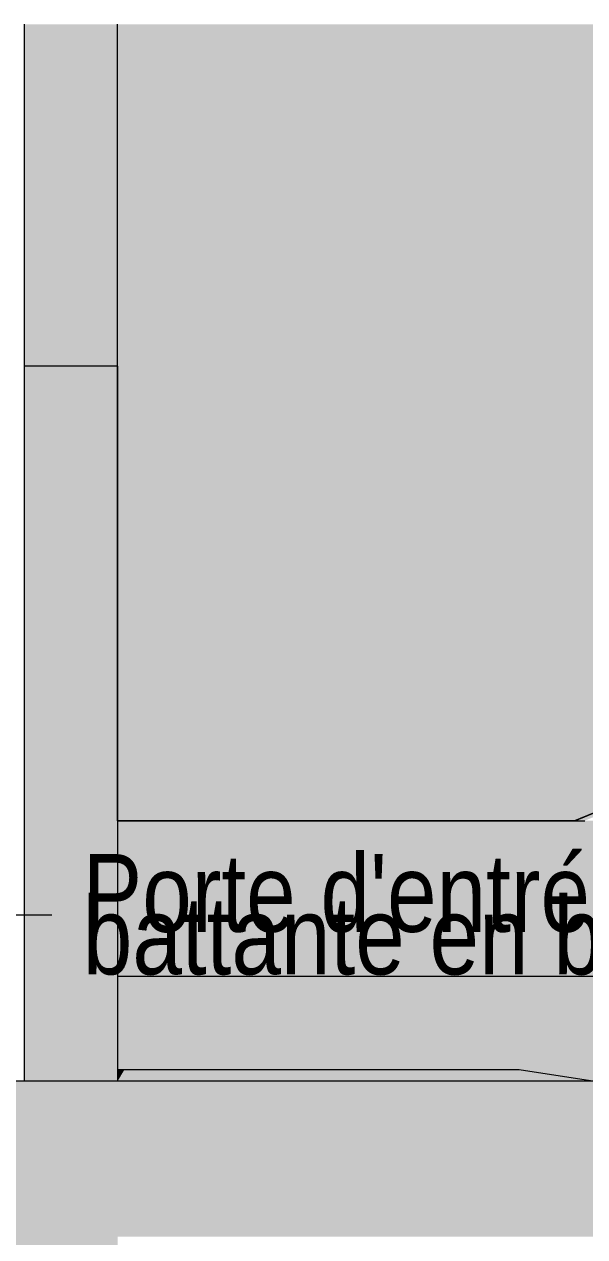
# Model space of a CAD drawing. Header units: centimetres. Extents: x -4381 to 5639, y -3920 to 4826.
# Drawn here: x 159.085 to 160.887, y 6.718 to 10.618 of the extents above; entities that cross this region are included whole.
import ezdxf
from ezdxf.xclip import XClip

# ---------------------------------------------------------------- set-up
doc = ezdxf.new("R2010")
doc.units = ezdxf.units.CM
doc.header["$MEASUREMENT"] = 0
doc.header["$XCLIPFRAME"] = 0
doc.set_wipeout_variables(frame=1)
doc.linetypes.add('Wipeout_Contour', pattern=[100, 0, -100])
for name, color, linetype in [('0- SITE', 7, 'Continuous'), ('Dalles', 7, 'Continuous'), ('Drawing & Figure', 7, 'Continuous'), ('Mur de clôture', 7, 'Continuous'), ('PORTE mur de clôture', 7, 'Continuous'), ('Structural - Bearing', 7, 'Continuous')]:
    doc.layers.add(name, color=color, linetype=linetype)
for name, color, linetype, lineweight in [('0- SITE_Pen_No__1', 7, 'Continuous', 5), ('0- SITE_Pen_No__2', 8, 'Continuous', 5), ('04-Textes  50 .text_Pen_No__7', 7, 'Continuous', 5), ('0_Pen_No__1', 7, 'Continuous', 5), ('0_Pen_No__2', 8, 'Continuous', 5), ('Dalles_Pen_No__1', 7, 'Continuous', 5), ('Mur de clôture_Pen_No__1', 7, 'Continuous', 5), ('PORTE mur de clôture_Pen_No__1', 7, 'Continuous', 5), ('Structural - Bearing_Pen_No__1', 7, 'Continuous', 5), ('Structural - Bearing_Pen_No__7', 7, 'Continuous', 5)]:
    doc.layers.add(name, color=color, linetype=linetype, lineweight=lineweight)
for name, color, linetype, lineweight, true_color in [('0- SITE_Pen_No__178', 7, 'Continuous', 5, 0xbda888), ('Dalles_Pen_No__178', 7, 'Continuous', 5, 0xbda888), ('Mur de clôture_Pen_No__178', 7, 'Continuous', 5, 0xbda888), ('PORTE mur de clôture_Pen_No__178', 7, 'Continuous', 5, 0xbda888), ('Structural - Bearing_Pen_No__178', 7, 'Continuous', 5, 0xbda888), ('Structural - Bearing_Pen_No__180', 7, 'Continuous', 5, 0xe2e3c6)]:
    doc.layers.add(name, color=color, linetype=linetype, lineweight=lineweight, true_color=true_color)
doc.styles.add('GENERATED_STYLE_2', font='')
doc.styles.get('GENERATED_STYLE_2').set_extended_font_data('Arial Narrow Occidental')

# ---------------------------------------------------------------- blocks, each defined once
blk = doc.blocks.new('Drawing_15_15', base_point=(-267.6734, 10.6179))
at = {"color": 254, "linetype": 'Wipeout_Contour', "lineweight": 0, "ltscale": 484.950679}
blk.add_wipeout([(162.1245, 8.5562), (160.8578, 8.0562), (160.8875, 8.0562)], dxfattribs=at).dxf.layer = '0- SITE'
at = {"color": 254, "linetype": 'Wipeout_Contour', "lineweight": 0, "ltscale": 479.197721}
blk.add_wipeout([(159.3892, 7.5562), (159.3853, 8.0562), (159.3853, 7.5562)], dxfattribs=at).dxf.layer = '0- SITE'
at = {"color": 254, "linetype": 'Wipeout_Contour', "lineweight": 0, "ltscale": 480.565169}
blk.add_wipeout([(160.3589, 7.5562), (159.6674, 7.2562), (159.9242, 7.2562)], dxfattribs=at).dxf.layer = '0- SITE'
at = {"color": 254, "linetype": 'Wipeout_Contour', "lineweight": 0, "ltscale": 479.196526}
blk.add_wipeout([(159.3853, 7.2179), (159.4078, 7.2562), (159.3853, 7.2562)], dxfattribs=at).dxf.layer = '0- SITE'
at = {"color": 254, "linetype": 'Wipeout_Contour', "lineweight": 0, "ltscale": 646.116475}
blk.add_wipeout([(159.0853, 6.9179), (159.0853, 6.7179), (163.684, 6.7179), (163.684, 6.9179)], dxfattribs=at).dxf.layer = 'Dalles'
at = {"layer": '0- SITE_Pen_No__178', "linetype": 'Continuous', "ltscale": 10}
for points in [[(159.3892, 7.5562), (159.3853, 8.0562), (159.3853, 7.5562)], [(160.3589, 7.5562), (159.6674, 7.2562), (159.9242, 7.2562)], [(159.3853, 7.2179), (159.4078, 7.2562), (159.3853, 7.2562)]]:
    blk.add_hatch(color=256, dxfattribs=at).paths.add_polyline_path(points)
at = {"layer": '0- SITE_Pen_No__2', "linetype": 'Continuous', "ltscale": 10}
blk.add_hatch(color=256, dxfattribs=at).paths.add_polyline_path([(162.1245, 8.5562), (160.8578, 8.0562), (160.8875, 8.0562)])
at = {"layer": 'Dalles_Pen_No__178', "linetype": 'Continuous', "ltscale": 10}
blk.add_hatch(color=256, dxfattribs=at).paths.add_polyline_path([(159.0853, 6.9179), (159.0853, 6.7179), (163.684, 6.7179), (163.684, 6.9179)])
at = {"color": 254, "linetype": 'Wipeout_Contour', "lineweight": 0, "ltscale": 482.298774}
blk.add_wipeout([(161.0195, 8.0562), (160.1371, 7.5562), (160.3589, 7.5562)], dxfattribs=at).dxf.layer = '0- SITE'
at = {"color": 254, "linetype": 'Wipeout_Contour', "lineweight": 0, "ltscale": 480.698791}
blk.add_wipeout([(159.3853, 7.2179), (160.6763, 7.2562), (160.4289, 7.2562)], dxfattribs=at).dxf.layer = '0- SITE'
at = {"layer": '0- SITE_Pen_No__178', "linetype": 'Continuous', "ltscale": 10}
for points in [[(161.0195, 8.0562), (160.1371, 7.5562), (160.3589, 7.5562)], [(159.3853, 7.2179), (160.6763, 7.2562), (160.4289, 7.2562)]]:
    blk.add_hatch(color=256, dxfattribs=at).paths.add_polyline_path(points)
at = {"color": 254, "linetype": 'Wipeout_Contour', "lineweight": 0, "ltscale": 479.194198}
blk.add_wipeout([(159.3853, 7.2562), (159.7868, 7.5562), (159.6611, 7.5562)], dxfattribs=at).dxf.layer = '0- SITE'
at = {"layer": '0- SITE_Pen_No__178', "linetype": 'Continuous', "ltscale": 10}
blk.add_hatch(color=256, dxfattribs=at).paths.add_polyline_path([(159.3853, 7.2562), (159.7868, 7.5562), (159.6611, 7.5562)])
at = {"color": 254, "linetype": 'Wipeout_Contour', "lineweight": 0, "ltscale": 479.398537}
blk.add_wipeout([(159.3853, 7.2179), (159.6674, 7.2562), (159.4078, 7.2562)], dxfattribs=at).dxf.layer = '0- SITE'
at = {"layer": '0- SITE_Pen_No__178', "linetype": 'Continuous', "ltscale": 10}
blk.add_hatch(color=256, dxfattribs=at).paths.add_polyline_path([(159.3853, 7.2179), (159.6674, 7.2562), (159.4078, 7.2562)])
at = {"color": 254, "linetype": 'Wipeout_Contour', "lineweight": 0, "ltscale": 479.684586}
blk.add_wipeout([(159.9447, 7.5562), (159.3853, 7.2562), (159.4078, 7.2562)], dxfattribs=at).dxf.layer = '0- SITE'
at = {"layer": '0- SITE_Pen_No__178', "linetype": 'Continuous', "ltscale": 10}
blk.add_hatch(color=256, dxfattribs=at).paths.add_polyline_path([(159.9447, 7.5562), (159.3853, 7.2562), (159.4078, 7.2562)])
at = {"color": 254, "linetype": 'Wipeout_Contour', "lineweight": 0, "ltscale": 479.471289}
blk.add_wipeout([(159.3853, 7.2179), (159.9242, 7.2562), (159.6674, 7.2562)], dxfattribs=at).dxf.layer = '0- SITE'
at = {"layer": '0- SITE_Pen_No__178', "linetype": 'Continuous', "ltscale": 10}
blk.add_hatch(color=256, dxfattribs=at).paths.add_polyline_path([(159.3853, 7.2179), (159.9242, 7.2562), (159.6674, 7.2562)])
at = {"color": 254, "linetype": 'Wipeout_Contour', "lineweight": 0, "ltscale": 479.843208}
blk.add_wipeout([(160.1371, 7.5562), (159.4078, 7.2562), (159.6674, 7.2562)], dxfattribs=at).dxf.layer = '0- SITE'
at = {"layer": '0- SITE_Pen_No__178', "linetype": 'Continuous', "ltscale": 10}
blk.add_hatch(color=256, dxfattribs=at).paths.add_polyline_path([(160.1371, 7.5562), (159.4078, 7.2562), (159.6674, 7.2562)])
at = {"color": 254, "linetype": 'Wipeout_Contour', "lineweight": 0, "ltscale": 479.825361}
blk.add_wipeout([(159.3853, 7.2179), (160.1781, 7.2562), (159.9242, 7.2562)], dxfattribs=at).dxf.layer = '0- SITE'
at = {"layer": '0- SITE_Pen_No__178', "linetype": 'Continuous', "ltscale": 10}
blk.add_hatch(color=256, dxfattribs=at).paths.add_polyline_path([(159.3853, 7.2179), (160.1781, 7.2562), (159.9242, 7.2562)])
at = {"color": 254, "linetype": 'Wipeout_Contour', "lineweight": 0, "ltscale": 481.316407}
blk.add_wipeout([(160.6029, 7.5562), (159.9242, 7.2562), (160.1781, 7.2562)], dxfattribs=at).dxf.layer = '0- SITE'
at = {"layer": '0- SITE_Pen_No__178', "linetype": 'Continuous', "ltscale": 10}
blk.add_hatch(color=256, dxfattribs=at).paths.add_polyline_path([(160.6029, 7.5562), (159.9242, 7.2562), (160.1781, 7.2562)])
at = {"color": 254, "linetype": 'Wipeout_Contour', "lineweight": 0, "ltscale": 480.249667}
blk.add_wipeout([(159.3853, 7.2179), (160.4289, 7.2562), (160.1781, 7.2562)], dxfattribs=at).dxf.layer = '0- SITE'
at = {"layer": '0- SITE_Pen_No__178', "linetype": 'Continuous', "ltscale": 10}
blk.add_hatch(color=256, dxfattribs=at).paths.add_polyline_path([(159.3853, 7.2179), (160.4289, 7.2562), (160.1781, 7.2562)])
at = {"color": 254, "linetype": 'Wipeout_Contour', "lineweight": 0, "ltscale": 479.170918}
blk.add_wipeout([(159.3853, 7.2562), (159.4315, 7.5562), (159.3892, 7.5562)], dxfattribs=at).dxf.layer = '0- SITE'
at = {"layer": '0- SITE_Pen_No__178', "linetype": 'Continuous', "ltscale": 10}
blk.add_hatch(color=256, dxfattribs=at).paths.add_polyline_path([(159.3853, 7.2562), (159.4315, 7.5562), (159.3892, 7.5562)])
at = {"color": 254, "linetype": 'Wipeout_Contour', "lineweight": 0, "ltscale": 479.446482}
blk.add_wipeout([(159.3853, 7.2562), (159.9447, 7.5562), (159.7868, 7.5562)], dxfattribs=at).dxf.layer = '0- SITE'
at = {"layer": '0- SITE_Pen_No__178', "linetype": 'Continuous', "ltscale": 10}
blk.add_hatch(color=256, dxfattribs=at).paths.add_polyline_path([(159.3853, 7.2562), (159.9447, 7.5562), (159.7868, 7.5562)])
at = {"color": 254, "linetype": 'Wipeout_Contour', "lineweight": 0, "ltscale": 479.161136}
blk.add_wipeout([(159.4315, 7.5562), (159.3853, 8.0562), (159.3892, 7.5562)], dxfattribs=at).dxf.layer = '0- SITE'
at = {"color": 254, "linetype": 'Wipeout_Contour', "lineweight": 0, "ltscale": 481.51117}
blk.add_wipeout([(160.8875, 8.0562), (159.7868, 7.5562), (159.9447, 7.5562)], dxfattribs=at).dxf.layer = '0- SITE'
at = {"layer": '0- SITE_Pen_No__178', "linetype": 'Continuous', "ltscale": 10}
for points in [[(159.4315, 7.5562), (159.3853, 8.0562), (159.3892, 7.5562)], [(160.8875, 8.0562), (159.7868, 7.5562), (159.9447, 7.5562)]]:
    blk.add_hatch(color=256, dxfattribs=at).paths.add_polyline_path(points)
at = {"color": 254, "linetype": 'Wipeout_Contour', "lineweight": 0, "ltscale": 481.290918}
blk.add_wipeout([(159.9242, 7.2562), (160.6029, 7.5562), (160.3589, 7.5562)], dxfattribs=at).dxf.layer = '0- SITE'
at = {"layer": '0- SITE_Pen_No__178', "linetype": 'Continuous', "ltscale": 10}
blk.add_hatch(color=256, dxfattribs=at).paths.add_polyline_path([(159.9242, 7.2562), (160.6029, 7.5562), (160.3589, 7.5562)])
at = {"color": 254, "linetype": 'Wipeout_Contour', "lineweight": 0, "ltscale": 480.530432}
blk.add_wipeout([(159.6674, 7.2562), (160.3589, 7.5562), (160.1371, 7.5562)], dxfattribs=at).dxf.layer = '0- SITE'
at = {"layer": '0- SITE_Pen_No__178', "linetype": 'Continuous', "ltscale": 10}
blk.add_hatch(color=256, dxfattribs=at).paths.add_polyline_path([(159.6674, 7.2562), (160.3589, 7.5562), (160.1371, 7.5562)])
at = {"color": 254, "linetype": 'Wipeout_Contour', "lineweight": 0, "ltscale": 481.109659}
blk.add_wipeout([(160.6763, 7.2562), (159.3853, 7.2179), (160.9202, 7.2179)], dxfattribs=at).dxf.layer = '0- SITE'
at = {"layer": '0- SITE_Pen_No__178', "linetype": 'Continuous', "ltscale": 10}
blk.add_hatch(color=256, dxfattribs=at).paths.add_polyline_path([(160.6763, 7.2562), (159.3853, 7.2179), (160.9202, 7.2179)])
at = {"color": 254, "linetype": 'Wipeout_Contour', "lineweight": 0, "ltscale": 479.207492}
blk.add_wipeout([(159.3853, 7.2562), (159.3892, 7.5562), (159.3853, 7.5562)], dxfattribs=at).dxf.layer = '0- SITE'
at = {"layer": '0- SITE_Pen_No__178', "linetype": 'Continuous', "ltscale": 10}
blk.add_hatch(color=256, dxfattribs=at).paths.add_polyline_path([(159.3853, 7.2562), (159.3892, 7.5562), (159.3853, 7.5562)])
at = {"color": 254, "linetype": 'Wipeout_Contour', "lineweight": 0, "ltscale": 478.902931}
blk.add_wipeout([(159.3853, 7.2562), (159.4879, 7.5562), (159.4315, 7.5562)], dxfattribs=at).dxf.layer = '0- SITE'
at = {"layer": '0- SITE_Pen_No__178', "linetype": 'Continuous', "ltscale": 10}
blk.add_hatch(color=256, dxfattribs=at).paths.add_polyline_path([(159.3853, 7.2562), (159.4879, 7.5562), (159.4315, 7.5562)])
at = {"color": 254, "linetype": 'Wipeout_Contour', "lineweight": 0, "ltscale": 478.893093}
blk.add_wipeout([(159.4879, 7.5562), (159.3853, 8.0562), (159.4315, 7.5562)], dxfattribs=at).dxf.layer = '0- SITE'
at = {"layer": '0- SITE_Pen_No__178', "linetype": 'Continuous', "ltscale": 10}
blk.add_hatch(color=256, dxfattribs=at).paths.add_polyline_path([(159.4879, 7.5562), (159.3853, 8.0562), (159.4315, 7.5562)])
at = {"color": 254, "linetype": 'Wipeout_Contour', "lineweight": 0, "ltscale": 478.906749}
blk.add_wipeout([(159.3853, 7.2562), (159.563, 7.5562), (159.4879, 7.5562)], dxfattribs=at).dxf.layer = '0- SITE'
at = {"layer": '0- SITE_Pen_No__178', "linetype": 'Continuous', "ltscale": 10}
blk.add_hatch(color=256, dxfattribs=at).paths.add_polyline_path([(159.3853, 7.2562), (159.563, 7.5562), (159.4879, 7.5562)])
at = {"color": 254, "linetype": 'Wipeout_Contour', "lineweight": 0, "ltscale": 478.896891}
blk.add_wipeout([(159.563, 7.5562), (159.3853, 8.0562), (159.4879, 7.5562)], dxfattribs=at).dxf.layer = '0- SITE'
at = {"layer": '0- SITE_Pen_No__178', "linetype": 'Continuous', "ltscale": 10}
blk.add_hatch(color=256, dxfattribs=at).paths.add_polyline_path([(159.563, 7.5562), (159.3853, 8.0562), (159.4879, 7.5562)])
at = {"color": 254, "linetype": 'Wipeout_Contour', "lineweight": 0, "ltscale": 479.013241}
blk.add_wipeout([(159.3853, 7.2562), (159.6611, 7.5562), (159.563, 7.5562)], dxfattribs=at).dxf.layer = '0- SITE'
at = {"layer": '0- SITE_Pen_No__178', "linetype": 'Continuous', "ltscale": 10}
blk.add_hatch(color=256, dxfattribs=at).paths.add_polyline_path([(159.3853, 7.2562), (159.6611, 7.5562), (159.563, 7.5562)])
at = {"color": 254, "linetype": 'Wipeout_Contour', "lineweight": 0, "ltscale": 481.039184}
blk.add_wipeout([(160.8549, 8.0562), (159.563, 7.5562), (159.6611, 7.5562)], dxfattribs=at).dxf.layer = '0- SITE'
at = {"layer": '0- SITE_Pen_No__178', "linetype": 'Continuous', "ltscale": 10}
blk.add_hatch(color=256, dxfattribs=at).paths.add_polyline_path([(160.8549, 8.0562), (159.563, 7.5562), (159.6611, 7.5562)])
at = {"color": 254, "linetype": 'Wipeout_Contour', "lineweight": 0, "ltscale": 482.086579}
blk.add_wipeout([(160.8619, 7.5562), (160.1781, 7.2562), (160.4289, 7.2562)], dxfattribs=at).dxf.layer = '0- SITE'
at = {"layer": '0- SITE_Pen_No__178', "linetype": 'Continuous', "ltscale": 10}
blk.add_hatch(color=256, dxfattribs=at).paths.add_polyline_path([(160.8619, 7.5562), (160.1781, 7.2562), (160.4289, 7.2562)])
at = {"color": 254, "linetype": 'Wipeout_Contour', "lineweight": 0, "ltscale": 480.791539}
blk.add_wipeout([(160.8549, 8.0562), (159.3853, 8.0562), (159.563, 7.5562)], dxfattribs=at).dxf.layer = '0- SITE'
at = {"layer": '0- SITE_Pen_No__178', "linetype": 'Continuous', "ltscale": 10}
blk.add_hatch(color=256, dxfattribs=at).paths.add_polyline_path([(160.8549, 8.0562), (159.3853, 8.0562), (159.563, 7.5562)])
at = {"color": 254, "linetype": 'Wipeout_Contour', "lineweight": 0, "ltscale": 482.863779}
blk.add_wipeout([(161.1285, 7.5562), (160.4289, 7.2562), (160.6763, 7.2562)], dxfattribs=at).dxf.layer = '0- SITE'
at = {"layer": '0- SITE_Pen_No__178', "linetype": 'Continuous', "ltscale": 10}
blk.add_hatch(color=256, dxfattribs=at).paths.add_polyline_path([(161.1285, 7.5562), (160.4289, 7.2562), (160.6763, 7.2562)])
at = {"color": 254, "linetype": 'Wipeout_Contour', "lineweight": 0, "ltscale": 481.236548}
blk.add_wipeout([(160.8578, 8.0562), (159.6611, 7.5562), (159.7868, 7.5562)], dxfattribs=at).dxf.layer = '0- SITE'
at = {"layer": '0- SITE_Pen_No__178', "linetype": 'Continuous', "ltscale": 10}
blk.add_hatch(color=256, dxfattribs=at).paths.add_polyline_path([(160.8578, 8.0562), (159.6611, 7.5562), (159.7868, 7.5562)])
at = {"color": 254, "linetype": 'Wipeout_Contour', "lineweight": 0, "ltscale": 479.800602}
blk.add_wipeout([(159.4078, 7.2562), (160.1371, 7.5562), (159.9447, 7.5562)], dxfattribs=at).dxf.layer = '0- SITE'
at = {"layer": '0- SITE_Pen_No__178', "linetype": 'Continuous', "ltscale": 10}
blk.add_hatch(color=256, dxfattribs=at).paths.add_polyline_path([(159.4078, 7.2562), (160.1371, 7.5562), (159.9447, 7.5562)])
at = {"layer": '0- SITE_Pen_No__1', "linetype": 'Continuous', "ltscale": 10}
for p, q in [((159.3853, 7.5562), (159.3892, 7.5562)), ((159.3892, 7.5562), (159.4315, 7.5562)), ((159.4315, 7.5562), (159.4879, 7.5562)), ((159.4879, 7.5562), (159.563, 7.5562)), ((159.3853, 7.2562), (159.4078, 7.2562)), ((159.4078, 7.2562), (159.6674, 7.2562)), ((159.6674, 7.2562), (159.9242, 7.2562))]:
    blk.add_line(p, q, dxfattribs=at)
at = {"color": 254, "linetype": 'Wipeout_Contour', "lineweight": 0, "ltscale": 481.80037}
blk.add_wipeout([(160.8875, 8.0562), (159.9447, 7.5562), (160.1371, 7.5562)], dxfattribs=at).dxf.layer = '0- SITE'
at = {"layer": '0- SITE_Pen_No__178', "linetype": 'Continuous', "ltscale": 10}
blk.add_hatch(color=256, dxfattribs=at).paths.add_polyline_path([(160.8875, 8.0562), (159.9447, 7.5562), (160.1371, 7.5562)])
at = {"color": 254, "linetype": 'Wipeout_Contour', "lineweight": 0, "ltscale": 484.93937}
blk.add_wipeout([(162.1245, 8.5562), (160.8549, 8.0562), (160.8578, 8.0562)], dxfattribs=at).dxf.layer = '0- SITE'
at = {"color": 254, "linetype": 'Wipeout_Contour', "lineweight": 0, "ltscale": 483.639269}
blk.add_wipeout([(161.3957, 7.5562), (160.6763, 7.2562), (160.9202, 7.2179)], dxfattribs=at).dxf.layer = '0- SITE'
at = {"layer": '0- SITE_Pen_No__178', "linetype": 'Continuous', "ltscale": 10}
blk.add_hatch(color=256, dxfattribs=at).paths.add_polyline_path([(161.3957, 7.5562), (160.6763, 7.2562), (160.9202, 7.2179)])
at = {"layer": '0- SITE_Pen_No__2', "linetype": 'Continuous', "ltscale": 10}
blk.add_hatch(color=256, dxfattribs=at).paths.add_polyline_path([(162.1245, 8.5562), (160.8549, 8.0562), (160.8578, 8.0562)])
at = {"color": 254, "linetype": 'Wipeout_Contour', "lineweight": 0, "ltscale": 482.06608}
blk.add_wipeout([(160.1781, 7.2562), (160.8619, 7.5562), (160.6029, 7.5562)], dxfattribs=at).dxf.layer = '0- SITE'
at = {"layer": '0- SITE_Pen_No__178', "linetype": 'Continuous', "ltscale": 10}
blk.add_hatch(color=256, dxfattribs=at).paths.add_polyline_path([(160.1781, 7.2562), (160.8619, 7.5562), (160.6029, 7.5562)])
at = {"layer": '0- SITE_Pen_No__1', "linetype": 'Continuous', "ltscale": 10}
blk.add_line((159.9242, 7.2562), (160.1781, 7.2562), dxfattribs=at)
at = {"color": 254, "linetype": 'Wipeout_Contour', "lineweight": 0, "ltscale": 482.84402}
blk.add_wipeout([(160.8619, 7.5562), (160.4289, 7.2562), (161.1285, 7.5562)], dxfattribs=at).dxf.layer = '0- SITE'
at = {"layer": '0- SITE_Pen_No__178', "linetype": 'Continuous', "ltscale": 10}
blk.add_hatch(color=256, dxfattribs=at).paths.add_polyline_path([(160.8619, 7.5562), (160.4289, 7.2562), (161.1285, 7.5562)])
at = {"layer": '0- SITE_Pen_No__1', "linetype": 'Continuous', "ltscale": 10}
blk.add_line((160.1781, 7.2562), (160.4289, 7.2562), dxfattribs=at)
at = {"color": 254, "linetype": 'Wipeout_Contour', "lineweight": 0, "ltscale": 483.614675}
blk.add_wipeout([(160.6763, 7.2562), (161.3957, 7.5562), (161.1285, 7.5562)], dxfattribs=at).dxf.layer = '0- SITE'
at = {"layer": '0- SITE_Pen_No__178', "linetype": 'Continuous', "ltscale": 10}
blk.add_hatch(color=256, dxfattribs=at).paths.add_polyline_path([(160.6763, 7.2562), (161.3957, 7.5562), (161.1285, 7.5562)])
at = {"layer": '0- SITE_Pen_No__1', "linetype": 'Continuous', "ltscale": 10}
for p, q in [((160.4289, 7.2562), (160.6763, 7.2562)), ((160.6763, 7.2562), (160.9202, 7.2179))]:
    blk.add_line(p, q, dxfattribs=at)
at = {"color": 254, "linetype": 'Wipeout_Contour', "lineweight": 0, "ltscale": 482.792077}
blk.add_wipeout([(161.1177, 8.0562), (160.3589, 7.5562), (160.6029, 7.5562)], dxfattribs=at).dxf.layer = '0- SITE'
at = {"layer": '0- SITE_Pen_No__178', "linetype": 'Continuous', "ltscale": 10}
blk.add_hatch(color=256, dxfattribs=at).paths.add_polyline_path([(161.1177, 8.0562), (160.3589, 7.5562), (160.6029, 7.5562)])
at = {"color": 254, "linetype": 'Wipeout_Contour', "lineweight": 0, "ltscale": 483.528294}
blk.add_wipeout([(161.3684, 8.0562), (160.6029, 7.5562), (160.8619, 7.5562)], dxfattribs=at).dxf.layer = '0- SITE'
at = {"layer": '0- SITE_Pen_No__178', "linetype": 'Continuous', "ltscale": 10}
blk.add_hatch(color=256, dxfattribs=at).paths.add_polyline_path([(161.3684, 8.0562), (160.6029, 7.5562), (160.8619, 7.5562)])
at = {"color": 254, "linetype": 'Wipeout_Contour', "lineweight": 0, "ltscale": 481.667544}
blk.add_wipeout([(160.8578, 8.0562), (159.7868, 7.5562), (160.8875, 8.0562)], dxfattribs=at).dxf.layer = '0- SITE'
at = {"layer": '0- SITE_Pen_No__2', "linetype": 'Continuous', "ltscale": 10}
blk.add_hatch(color=256, dxfattribs=at).paths.add_polyline_path([(160.8578, 8.0562), (159.7868, 7.5562), (160.8875, 8.0562)])
at = {"color": 254, "linetype": 'Wipeout_Contour', "lineweight": 0, "ltscale": 481.48488}
blk.add_wipeout([(160.8549, 8.0562), (159.6611, 7.5562), (160.8578, 8.0562)], dxfattribs=at).dxf.layer = '0- SITE'
at = {"layer": '0- SITE_Pen_No__2', "linetype": 'Continuous', "ltscale": 10}
blk.add_hatch(color=256, dxfattribs=at).paths.add_polyline_path([(160.8549, 8.0562), (159.6611, 7.5562), (160.8578, 8.0562)])
at = {"layer": '0- SITE_Pen_No__1', "linetype": 'Continuous', "ltscale": 10}
for p, q in [((159.563, 7.5562), (159.6611, 7.5562)), ((159.6611, 7.5562), (159.7868, 7.5562)), ((159.7868, 7.5562), (159.9447, 7.5562))]:
    blk.add_line(p, q, dxfattribs=at)
at = {"color": 254, "linetype": 'Wipeout_Contour', "lineweight": 0, "ltscale": 484.132504}
blk.add_wipeout([(161.5167, 8.0562), (160.8619, 7.5562), (161.1285, 7.5562)], dxfattribs=at).dxf.layer = '0- SITE'
at = {"layer": '0- SITE_Pen_No__178', "linetype": 'Continuous', "ltscale": 10}
blk.add_hatch(color=256, dxfattribs=at).paths.add_polyline_path([(161.5167, 8.0562), (160.8619, 7.5562), (161.1285, 7.5562)])
at = {"color": 254, "linetype": 'Wipeout_Contour', "lineweight": 0, "ltscale": 482.142283}
blk.add_wipeout([(160.8875, 8.0562), (160.1371, 7.5562), (160.9421, 8.0562)], dxfattribs=at).dxf.layer = '0- SITE'
at = {"layer": '0- SITE_Pen_No__2', "linetype": 'Continuous', "ltscale": 10}
blk.add_hatch(color=256, dxfattribs=at).paths.add_polyline_path([(160.8875, 8.0562), (160.1371, 7.5562), (160.9421, 8.0562)])
at = {"color": 254, "linetype": 'Wipeout_Contour', "lineweight": 0, "ltscale": 482.293985}
blk.add_wipeout([(160.9421, 8.0562), (160.1371, 7.5562), (161.0195, 8.0562)], dxfattribs=at).dxf.layer = '0- SITE'
at = {"layer": '0- SITE_Pen_No__178', "linetype": 'Continuous', "ltscale": 10}
blk.add_hatch(color=256, dxfattribs=at).paths.add_polyline_path([(160.9421, 8.0562), (160.1371, 7.5562), (161.0195, 8.0562)])
at = {"layer": '0- SITE_Pen_No__1', "linetype": 'Continuous', "ltscale": 10}
blk.add_line((159.9447, 7.5562), (160.1371, 7.5562), dxfattribs=at)
at = {"color": 254, "linetype": 'Wipeout_Contour', "lineweight": 0, "ltscale": 482.732589}
blk.add_wipeout([(161.0195, 8.0562), (160.3589, 7.5562), (161.1177, 8.0562)], dxfattribs=at).dxf.layer = '0- SITE'
at = {"layer": '0- SITE_Pen_No__178', "linetype": 'Continuous', "ltscale": 10}
blk.add_hatch(color=256, dxfattribs=at).paths.add_polyline_path([(161.0195, 8.0562), (160.3589, 7.5562), (161.1177, 8.0562)])
at = {"layer": '0- SITE_Pen_No__1', "linetype": 'Continuous', "ltscale": 10}
blk.add_line((160.1371, 7.5562), (160.3589, 7.5562), dxfattribs=at)
at = {"color": 254, "linetype": 'Wipeout_Contour', "lineweight": 0, "ltscale": 483.246902}
blk.add_wipeout([(161.1177, 8.0562), (160.6029, 7.5562), (161.2347, 8.0562)], dxfattribs=at).dxf.layer = '0- SITE'
at = {"layer": '0- SITE_Pen_No__178', "linetype": 'Continuous', "ltscale": 10}
blk.add_hatch(color=256, dxfattribs=at).paths.add_polyline_path([(161.1177, 8.0562), (160.6029, 7.5562), (161.2347, 8.0562)])
at = {"color": 254, "linetype": 'Wipeout_Contour', "lineweight": 0, "ltscale": 483.486926}
blk.add_wipeout([(161.2347, 8.0562), (160.6029, 7.5562), (161.3684, 8.0562)], dxfattribs=at).dxf.layer = '0- SITE'
at = {"layer": '0- SITE_Pen_No__178', "linetype": 'Continuous', "ltscale": 10}
blk.add_hatch(color=256, dxfattribs=at).paths.add_polyline_path([(161.2347, 8.0562), (160.6029, 7.5562), (161.3684, 8.0562)])
at = {"layer": '0- SITE_Pen_No__1', "linetype": 'Continuous', "ltscale": 10}
blk.add_line((160.3589, 7.5562), (160.6029, 7.5562), dxfattribs=at)
at = {"color": 254, "linetype": 'Wipeout_Contour', "lineweight": 0, "ltscale": 484.078798}
blk.add_wipeout([(160.8619, 7.5562), (161.5167, 8.0562), (161.3684, 8.0562)], dxfattribs=at).dxf.layer = '0- SITE'
at = {"layer": '0- SITE_Pen_No__178', "linetype": 'Continuous', "ltscale": 10}
blk.add_hatch(color=256, dxfattribs=at).paths.add_polyline_path([(160.8619, 7.5562), (161.5167, 8.0562), (161.3684, 8.0562)])
at = {"layer": '0- SITE_Pen_No__1', "linetype": 'Continuous', "ltscale": 10}
for p, q in [((160.6029, 7.5562), (160.8619, 7.5562)), ((160.8619, 7.5562), (161.1285, 7.5562))]:
    blk.add_line(p, q, dxfattribs=at)
at = {"color": 254, "linetype": 'Wipeout_Contour', "lineweight": 0, "ltscale": 485.277114}
blk.add_wipeout([(160.8549, 8.0562), (162.1245, 8.5562), (162.0871, 8.5562)], dxfattribs=at).dxf.layer = '0- SITE'
at = {"layer": '0- SITE_Pen_No__2', "linetype": 'Continuous', "ltscale": 10}
blk.add_hatch(color=256, dxfattribs=at).paths.add_polyline_path([(160.8549, 8.0562), (162.1245, 8.5562), (162.0871, 8.5562)])
at = {"layer": '0- SITE_Pen_No__1', "linetype": 'Continuous', "ltscale": 10}
for p, q in [((160.8549, 8.0562), (162.0871, 8.5562)), ((159.3853, 8.0562), (160.8549, 8.0562)), ((160.8549, 8.0562), (160.8578, 8.0562)), ((160.8578, 8.0562), (160.8875, 8.0562))]:
    blk.add_line(p, q, dxfattribs=at)
at = {"color": 254, "linetype": 'Wipeout_Contour', "lineweight": 0, "ltscale": 1983.035563}
blk.add_wipeout([(159.0853, 9.5179), (159.3853, 9.5179), (159.3853, 8.0562), (160.8549, 8.0562), (162.0871, 8.5562), (163.0371, 9.0562), (169.7946, 9.0562), (171.2353, 8.8526), (171.2353, 10.1144), (172.0353, 10.1144), (172.0353, 10.3179), (159.0853, 10.3179)], dxfattribs=at).dxf.layer = 'Structural - Bearing'
at = {"layer": 'Structural - Bearing_Pen_No__178', "linetype": 'Continuous', "ltscale": 10}
blk.add_hatch(color=256, dxfattribs=at).paths.add_polyline_path([(159.0853, 9.5179), (159.3853, 9.5179), (159.3853, 8.0562), (160.8549, 8.0562), (162.0871, 8.5562), (163.0371, 9.0562), (169.7946, 9.0562), (171.2353, 8.8526), (171.2353, 10.1144), (172.0353, 10.1144), (172.0353, 10.3179), (159.0853, 10.3179)])
at = {"layer": '0_Pen_No__1', "linetype": 'Continuous', "ltscale": 10}
blk.add_line((162.0452, 8.5392), (160.8549, 8.0562), dxfattribs=at)
at = {"color": 254, "linetype": 'Wipeout_Contour', "lineweight": 0, "ltscale": 663.56399}
blk.add_wipeout([(159.0853, 10.6179), (159.0853, 10.3179), (172.0353, 10.3179), (172.0353, 10.6179)], dxfattribs=at).dxf.layer = 'Dalles'
at = {"color": 254, "linetype": 'Wipeout_Contour', "lineweight": 0, "ltscale": 477.939679}
blk.add_wipeout([(159.3853, 7.2179), (159.3853, 9.5179), (159.0853, 7.2179)], dxfattribs=at).dxf.layer = 'Structural - Bearing'
at = {"layer": 'Dalles_Pen_No__178', "linetype": 'Continuous', "ltscale": 10}
blk.add_hatch(color=256, dxfattribs=at).paths.add_polyline_path([(159.0853, 10.6179), (159.0853, 10.3179), (172.0353, 10.3179), (172.0353, 10.6179)])
at = {"layer": 'Structural - Bearing_Pen_No__180', "linetype": 'Continuous', "ltscale": 10}
blk.add_hatch(color=256, dxfattribs=at).paths.add_polyline_path([(159.3853, 7.2179), (159.3853, 9.5179), (159.0853, 7.2179)])
at = {"layer": 'Dalles_Pen_No__1', "linetype": 'Continuous', "ltscale": 10}
blk.add_line((159.0853, 10.6179), (159.0853, 10.3179), dxfattribs=at)
at = {"color": 254, "linetype": 'Wipeout_Contour', "lineweight": 0, "ltscale": 478.811821}
blk.add_wipeout([(159.0853, 9.5179), (159.0853, 7.2179), (159.3853, 9.5179)], dxfattribs=at).dxf.layer = 'Structural - Bearing'
at = {"layer": '0_Pen_No__2', "linetype": 'Continuous', "ltscale": 10}
blk.add_hatch(color=256, dxfattribs=at).paths.add_polyline_path([(159.3853, 10.6179), (159.3853, 8.0562), (160.8549, 8.0562), (162.0452, 8.5392), (163.0439, 9.0562), (169.7946, 9.0562), (171.2353, 8.8526), (171.2353, 10.1144), (172.0353, 10.1144), (172.0353, 10.6179), (171.2353, 10.6179)])
at = {"layer": 'Structural - Bearing_Pen_No__180', "linetype": 'Continuous', "ltscale": 10}
blk.add_hatch(color=256, dxfattribs=at).paths.add_polyline_path([(159.0853, 9.5179), (159.0853, 7.2179), (159.3853, 9.5179)])
at = {"layer": '04-Textes  50 .text_Pen_No__7', "linetype": 'Continuous', "ltscale": 10}
blk.add_line((158.7679, 7.7535), (159.1737, 7.7535), dxfattribs=at)
at = {"layer": '0_Pen_No__1', "linetype": 'Continuous', "ltscale": 10}
for p, q in [((159.3853, 8.0562), (159.3853, 10.6179)), ((160.8549, 8.0562), (159.3853, 8.0562))]:
    blk.add_line(p, q, dxfattribs=at)
at = {"layer": 'Structural - Bearing_Pen_No__1', "linetype": 'Continuous', "ltscale": 10}
blk.add_line((159.0853, 10.3179), (159.0853, 9.5179), dxfattribs=at)
at = {"layer": 'Structural - Bearing_Pen_No__7', "linetype": 'Continuous', "ltscale": 10}
blk.add_line((159.3853, 9.5179), (159.0853, 9.5179), dxfattribs=at)
at = {"layer": '04-Textes  50 .text_Pen_No__7', "linetype": 'Continuous', "insert": (159.2737, 7.7534), "char_height": 0.25, "width": 2.276859, "attachment_point": 4, "line_spacing_factor": 0.328432, "style": 'GENERATED_STYLE_2'}
blk.add_mtext("\\A1;{\\fArial Narrow Occidental|b0|i0|c0|p34;Porte d'entrée battante en bois}", dxfattribs=at)
at = {"color": 254, "linetype": 'Wipeout_Contour', "lineweight": 0, "ltscale": 646.759037}
blk.add_wipeout([(159.3853, 7.2179), (159.3853, 6.9179), (163.684, 6.9179), (163.684, 7.2179)], dxfattribs=at).dxf.layer = 'Mur de clôture'
at = {"layer": 'Mur de clôture_Pen_No__178', "linetype": 'Continuous', "ltscale": 10}
blk.add_hatch(color=256, dxfattribs=at).paths.add_polyline_path([(159.3853, 7.2179), (159.3853, 6.9179), (163.684, 6.9179), (163.684, 7.2179)])
at = {"color": 254, "linetype": 'Wipeout_Contour', "lineweight": 0, "ltscale": 1432.6513}
blk.add_wipeout([(159.3853, 7.2179), (158.8353, 7.2179), (158.8353, 5.1364), (159.2778, 5.1364), (159.3853, 5.1318), (159.3853, 6.7179), (159.0853, 6.7179), (159.0853, 6.9179), (159.3853, 6.9179)], dxfattribs=at).dxf.layer = 'PORTE mur de clôture'
at = {"layer": 'PORTE mur de clôture_Pen_No__178', "linetype": 'Continuous', "ltscale": 10}
blk.add_hatch(color=256, dxfattribs=at).paths.add_polyline_path([(159.3853, 7.2179), (158.8353, 7.2179), (158.8353, 5.1364), (159.2778, 5.1364), (159.3853, 5.1318), (159.3853, 6.7179), (159.0853, 6.7179), (159.0853, 6.9179), (159.3853, 6.9179)])
at = {"layer": 'Mur de clôture_Pen_No__1', "linetype": 'Continuous', "ltscale": 10}
blk.add_line((163.684, 7.2179), (159.3853, 7.2179), dxfattribs=at)
at = {"layer": 'PORTE mur de clôture_Pen_No__1', "linetype": 'Continuous', "ltscale": 10}
blk.add_line((159.3853, 7.2179), (158.8353, 7.2179), dxfattribs=at)
at = {"layer": 'Structural - Bearing_Pen_No__7', "linetype": 'Continuous', "ltscale": 10}
for p, q in [((159.0853, 9.5179), (159.0853, 7.2179)), ((159.3853, 9.5179), (159.3853, 7.2179))]:
    blk.add_line(p, q, dxfattribs=at)

msp = doc.modelspace()

# ---------------------------------------------------------------- block references
at = {"layer": 'Drawing & Figure', "color": 151, "linetype": 'Continuous', "lineweight": 5, "ltscale": 10, "true_color": 0x80c2ff}
ref = msp.add_blockref('Drawing_15_15', (-267.67341, 10.61787), dxfattribs=at)
XClip(ref).set_block_clipping_path([(150.8554874385, 0.9963282177), (191.9907812231, 21.3358905514)])

doc.saveas('drawing.dxf')
